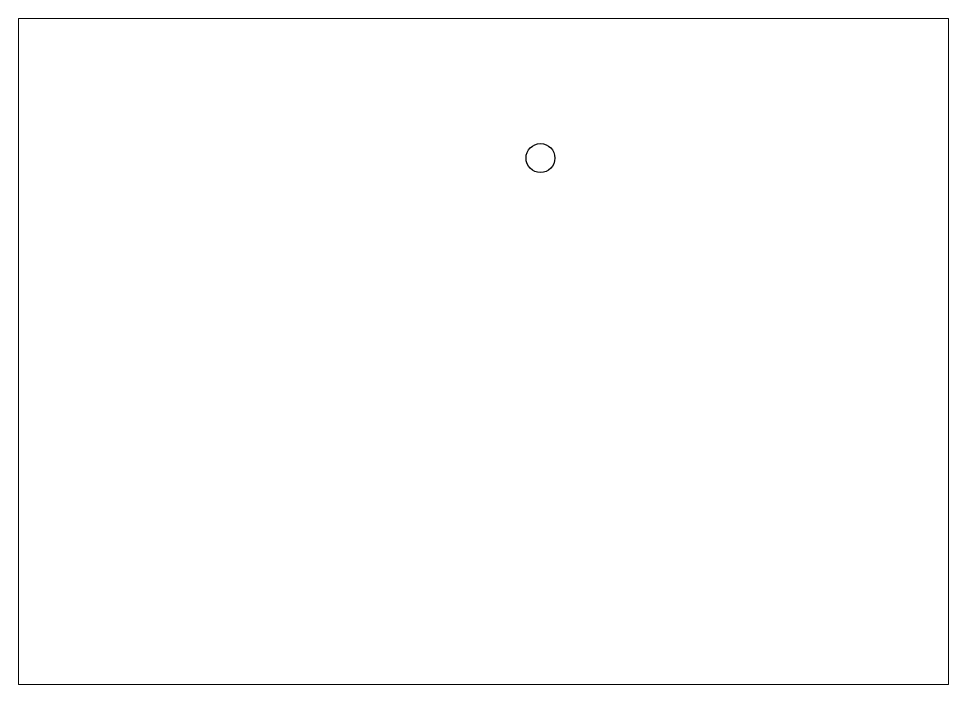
# Paper-space layout 'Layout1' of a CAD drawing. Extents: x 0 to 12.4, y 0 to 8.9.
# The model-space entities are those that its viewports show. They can reach past a viewport. Long polylines and large blocks are cut down to what shows.
import ezdxf

# ---------------------------------------------------------------- set-up
doc = ezdxf.new("R2010")
doc.units = 0
doc.header["$LTSCALE"] = 1.5
doc.layers.get('0').update_dxf_attribs({"linetype": 'CONTINUOUS'})
doc.layers.add('ANA', color=7, linetype='CONTINUOUS')

msp = doc.modelspace()

# ---------------------------------------------------------------- linework, layer by layer
at = {"layer": 'ANA', "color": 230, "linetype": 'BYBLOCK'}
msp.add_circle((-478.58, -32.95), 6, dxfattribs=at)

psp = doc.layouts.get("Layout1")

# ---------------------------------------------------------------- viewports
at = {"layer": '0'}
psp.add_viewport(center=(6.202, 4.435), size=(12.401, 8.8772), view_center_point=(-502.187, -113.117), view_height=275.91753, dxfattribs=at)

doc.saveas('drawing.dxf')
